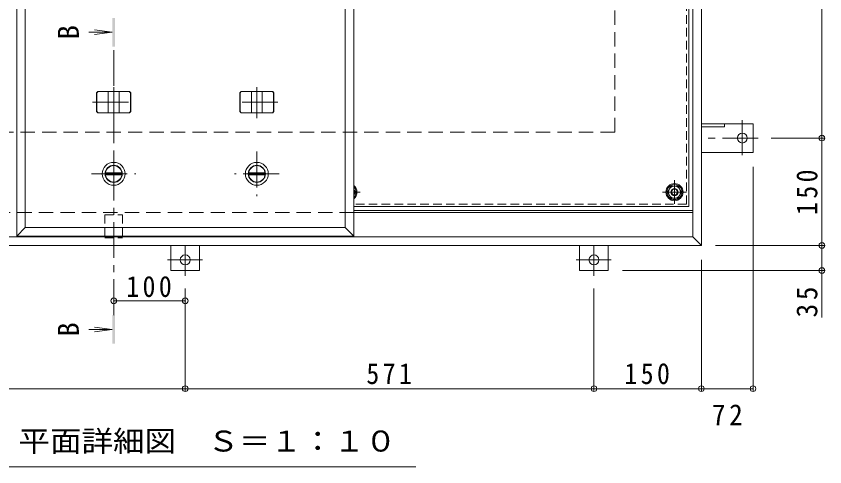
# Model space of a CAD drawing. Units: millimetres on the paper, enlarged 2 times, with parts at other scales. Extents: x -526 to 546, y -392 to 381.
# Drawn here: x -350.1 to -124.1, y 38.3 to 164.2 of the extents above; entities that cross this region are included whole.
import ezdxf
from ezdxf.enums import TextEntityAlignment as Align

# ---------------------------------------------------------------- set-up
doc = ezdxf.new("R2010")
doc.units = ezdxf.units.MM
doc.header["$LTSCALE"] = 2
doc.header["$PDMODE"] = 32
doc.header["$PDSIZE"] = 1.6
for name, pattern in [('CHAIN1', [8, 5, -1, 1, -1]), ('DASHED1', [1.8, 1.2, -0.6]), ('DASHED2', [3, 2, -1])]:
    doc.linetypes.add(name, pattern=pattern)
for name, color, linetype, lineweight in [('0-1_躯体', 2, 'CHAIN1', 9), ('0-2_仕上', 3, 'Continuous', 9), ('0-3_建具', 4, 'Continuous', 9), ('0-4_その他', 7, 'Continuous', 9), ('0-5_寸法', 4, 'Continuous', 9), ('0-6_ハッチ', 6, 'Continuous', 9), ('0-7', 2, 'Continuous', 9), ('0-A', 3, 'Continuous', 9), ('0-C', 2, 'Continuous', 9), ('0-E', 3, 'Continuous', 9), ('0-F', 7, 'Continuous', 9)]:
    doc.layers.add(name, color=color, linetype=linetype, lineweight=lineweight)
doc.styles.add('ＭＳ ゴシック', font='')
doc.styles.get('ＭＳ ゴシック').set_extended_font_data('MS Gothic')

msp = doc.modelspace()

# ---------------------------------------------------------------- linework, layer by layer
at = {"layer": '0-1_躯体', "linetype": 'DASHED2'}
for p, q in [((-182.843, 131.756), (-182.843, 291.756)), ((-182.843, 131.756), (-422.843, 131.756)), ((-255.743, 109.356), (-444.643, 109.356))]:
    msp.add_line(p, q, dxfattribs=at)
at = {"layer": '0-1_躯体'}
for p, q in [((-322.843, 126.356), (-322.843, 113.956)), ((-282.843, 126.356), (-282.843, 113.956)), ((-329.043, 120.156), (-316.643, 120.156)), ((-276.643, 120.156), (-289.043, 120.156))]:
    msp.add_line(p, q, dxfattribs=at)
at = {"layer": '0-1_躯体', "linetype": 'Continuous'}
msp.add_line((-161.043, 109.356), (-255.743, 109.356), dxfattribs=at)
at = {"layer": '0-2_仕上'}
for p, q in [((-349.943, 320.756), (-349.943, 102.756)), ((-255.743, 102.756), (-255.743, 320.756)), ((-347.543, 105.156), (-347.543, 318.356)), ((-258.143, 318.356), (-258.143, 105.156)), ((-347.543, 105.156), (-349.943, 102.756)), ((-347.543, 105.156), (-258.143, 105.156)), ((-258.143, 105.156), (-255.743, 102.756)), ((-255.743, 102.756), (-349.943, 102.756))]:
    msp.add_line(p, q, dxfattribs=at)
at = {"layer": '0-3_建具'}
for p, q in [((-158.643, 100.156), (-158.643, 323.356)), ((-161.043, 102.556), (-161.043, 320.956)), ((-327.61, 142.756), (-327.263, 143.156)), ((-327.53, 142.756), (-327.61, 142.756)), ((-327.61, 142.756), (-327.61, 137.556)), ((-327.53, 142.756), (-327.183, 143.156)), ((-327.53, 142.756), (-327.53, 137.556)), ((-327.263, 143.156), (-318.422, 143.156)), ((-324.343, 143.156), (-324.343, 137.156)), ((-321.343, 143.156), (-321.343, 137.156)), ((-318.156, 142.756), (-318.502, 143.156)), ((-318.076, 142.756), (-318.422, 143.156)), ((-318.156, 142.756), (-318.076, 142.756)), ((-318.156, 142.756), (-318.156, 137.556)), ((-318.076, 142.756), (-318.076, 137.556)), ((-287.61, 142.756), (-287.263, 143.156)), ((-287.53, 142.756), (-287.61, 142.756)), ((-287.61, 142.756), (-287.61, 137.556)), ((-287.53, 142.756), (-287.183, 143.156)), ((-287.53, 142.756), (-287.53, 137.556)), ((-287.263, 143.156), (-278.422, 143.156)), ((-284.343, 143.156), (-284.343, 137.156)), ((-281.343, 143.156), (-281.343, 137.156)), ((-278.156, 142.756), (-278.502, 143.156)), ((-278.076, 142.756), (-278.422, 143.156)), ((-278.156, 142.756), (-278.076, 142.756)), ((-278.156, 142.756), (-278.156, 137.556)), ((-278.076, 142.756), (-278.076, 137.556)), ((-327.53, 137.556), (-327.61, 137.556)), ((-327.61, 137.556), (-327.263, 137.156)), ((-327.53, 137.556), (-327.183, 137.156)), ((-318.422, 137.156), (-327.263, 137.156)), ((-318.156, 137.556), (-318.502, 137.156)), ((-318.076, 137.556), (-318.422, 137.156)), ((-318.156, 137.556), (-318.076, 137.556)), ((-287.53, 137.556), (-287.61, 137.556)), ((-287.61, 137.556), (-287.263, 137.156)), ((-287.53, 137.556), (-287.183, 137.156)), ((-278.422, 137.156), (-287.263, 137.156)), ((-278.156, 137.556), (-278.502, 137.156)), ((-278.076, 137.556), (-278.422, 137.156)), ((-278.156, 137.556), (-278.076, 137.556)), ((-444.643, 102.556), (-161.043, 102.556)), ((-158.643, 100.156), (-161.043, 102.556)), ((-447.043, 100.156), (-158.643, 100.156))]:
    msp.add_line(p, q, dxfattribs=at)
at = {"layer": '0-3_建具', "linetype": 'CHAIN1'}
for p, q in [((-322.843, 135.732), (-322.843, 144.38)), ((-282.843, 135.732), (-282.843, 144.38)), ((-328.725, 140.156), (-316.961, 140.156)), ((-276.961, 140.156), (-288.725, 140.156))]:
    msp.add_line(p, q, dxfattribs=at)
at = {"layer": '0-4_その他'}
msp.add_line((-238.436, 38.32), (-353.436, 38.32), dxfattribs=at)
at = {"layer": '0-5_寸法'}
for p, q in [((-323.243, 159.708), (-329.797, 159.708)), ((-323.243, 159.708), (-328.2, 160.36)), ((-323.243, 159.708), (-328.2, 159.055)), ((-323.243, 76.688), (-328.2, 77.341)), ((-323.243, 76.688), (-329.797, 76.688)), ((-323.243, 76.688), (-328.2, 76.036))]:
    msp.add_line(p, q, dxfattribs=at)
at = {"layer": '0-5_寸法', "linetype": 'CHAIN1'}
msp.add_line((-322.843, 80.688), (-322.843, 155.708), dxfattribs=at)
at = {"layer": '0-5_寸法', "color": 7, "linetype": 'DASHED1'}
for p, q in [((-325.303, 108.716), (-325.303, 102.316)), ((-325.303, 108.716), (-320.383, 108.716)), ((-320.383, 108.716), (-320.383, 102.316)), ((-325.303, 102.316), (-320.383, 102.316))]:
    msp.add_line(p, q, dxfattribs=at)
at = {"layer": '0-5_寸法', "color": 7}
msp.add_line((-124.939, 93.116), (-124.939, 80.058), dxfattribs=at)
at = {"layer": '0-5_寸法'}
for points in [[(-322.443, 163.708), (-323.243, 163.708), (-322.443, 155.708), (-323.243, 155.708)], [(-323.243, 72.688), (-322.443, 72.688), (-323.243, 80.688), (-322.443, 80.688)]]:
    msp.add_solid(points, dxfattribs=at)
at = {"layer": '0-6_ハッチ'}
for p, q in [((-255.743, 109.956), (-161.043, 109.956)), ((-255.743, 109.356), (-161.043, 109.356))]:
    msp.add_line(p, q, dxfattribs=at)
msp.add_circle((-166.143, 115.056), 2.1, dxfattribs=at)
msp.add_arc((-257.276, 115.056), 2.1, 316.90591, 43.09409, dxfattribs=at)
at = {"layer": '0-7', "linetype": 'CHAIN1'}
for p, q in [((-166.143, 111.742), (-166.143, 118.37)), ((-255.743, 115.056), (-253.962, 115.056)), ((-169.457, 115.056), (-162.829, 115.056))]:
    msp.add_line(p, q, dxfattribs=at)
at = {"layer": '0-7'}
msp.add_lwpolyline([(-255.743, 114.312), (-255.313, 115.056), (-255.743, 115.8)], dxfattribs=at)
msp.add_lwpolyline([(-167.125, 116.756), (-168.106, 115.056), (-167.125, 113.356), (-165.162, 113.356), (-164.18, 115.056), (-165.162, 116.756)], close=True, dxfattribs=at)
at = {"layer": '0-7', "color": 134, "lineweight": 5}
msp.add_circle((-166.143, 115.056), 2.4, dxfattribs=at)
at = {"layer": '0-7'}
msp.add_circle((-166.143, 115.056), 1.7, dxfattribs=at)
at = {"layer": '0-7', "color": 5, "lineweight": 5}
for radius in [1, 0.838]:
    msp.add_circle((-166.143, 115.056), radius, dxfattribs=at)
at = {"layer": '0-7', "color": 134, "lineweight": 5}
msp.add_arc((-257.276, 115.056), 2.4, 309.71384, 50.28616, dxfattribs=at)
at = {"layer": '0-7'}
msp.add_arc((-257.276, 115.056), 1.7, 334.42932, 25.57068, dxfattribs=at)
at = {"layer": '0-A', "linetype": 'DASHED1'}
for q in [(-162.783, 216.506), (-255.743, 111.696)]:
    msp.add_line((-162.783, 111.696), q, dxfattribs=at)
at = {"layer": '0-A'}
for q in [(-162.143, 216.258), (-255.743, 111.056)]:
    msp.add_line((-162.143, 111.056), q, dxfattribs=at)
at = {"layer": '0-C', "color": 4}
for p, q in [((-325.129, 120.406), (-320.557, 120.406)), ((-325.129, 119.906), (-320.557, 119.906)), ((-285.129, 120.406), (-280.556, 120.406)), ((-285.129, 119.906), (-280.556, 119.906))]:
    msp.add_line(p, q, dxfattribs=at)
at = {"layer": '0-C'}
for centre, radius in [((-322.843, 120.156), 3.2), ((-322.843, 120.156), 2.4), ((-322.843, 120.156), 2.35), ((-282.843, 120.156), 3.2), ((-282.843, 120.156), 2.4), ((-282.843, 120.156), 2.35)]:
    msp.add_circle(centre, radius, dxfattribs=at)
at = {"layer": '0-C', "color": 4}
for centre in [(-322.843, 120.156), (-282.843, 120.156)]:
    msp.add_circle(centre, 2.3, dxfattribs=at)
at = {"layer": '0-E'}
for p, q in [((-158.643, 134.156), (-144.203, 134.156)), ((-144.203, 134.156), (-144.203, 126.156)), ((-158.643, 126.156), (-144.203, 126.156)), ((-306.843, 100.156), (-306.843, 93.116)), ((-298.843, 100.156), (-298.843, 93.116)), ((-192.643, 100.156), (-192.643, 93.116)), ((-184.643, 100.156), (-184.643, 93.116)), ((-306.843, 93.116), (-298.843, 93.116)), ((-192.643, 93.116), (-184.643, 93.116))]:
    msp.add_line(p, q, dxfattribs=at)
at = {"layer": '0-E', "linetype": 'CHAIN1'}
for p, q in [((-147.203, 135.124), (-147.203, 125.346)), ((-142.771, 130.156), (-158.603, 130.156)), ((-302.843, 91.684), (-302.843, 100.116)), ((-188.643, 91.684), (-188.643, 100.116)), ((-307.811, 96.116), (-298.034, 96.116)), ((-193.611, 96.116), (-183.834, 96.116))]:
    msp.add_line(p, q, dxfattribs=at)
at = {"layer": '0-E'}
msp.add_lwpolyline([(-158.643, 133.256), (-152.203, 133.256), (-152.203, 134.156)], dxfattribs=at)
for centre in [(-147.203, 130.156), (-302.843, 96.116), (-188.643, 96.116)]:
    msp.add_circle(centre, 1.4, dxfattribs=at)
at = {"layer": '0-F'}
for p, q in [((-124.939, 211.756), (-124.939, 130.156)), ((-124.339, 130.156), (-139.171, 130.156)), ((-124.939, 130.156), (-124.939, 100.156)), ((-144.203, 59.545), (-144.203, 122.156)), ((-124.339, 100.156), (-154.643, 100.156)), ((-124.939, 100.156), (-124.939, 93.116)), ((-158.643, 59.545), (-158.643, 96.156)), ((-124.339, 93.116), (-180.643, 93.116)), ((-302.843, 59.545), (-302.843, 88.084)), ((-188.643, 59.545), (-188.643, 88.084)), ((-302.843, 84.682), (-322.843, 84.682)), ((-417.043, 60.145), (-302.843, 60.145)), ((-302.843, 60.145), (-188.643, 60.145)), ((-188.643, 60.145), (-158.643, 60.145)), ((-158.643, 60.145), (-144.203, 60.145))]:
    msp.add_line(p, q, dxfattribs=at)
for p in [(-124.939, 130.156), (-124.939, 100.156), (-124.939, 93.116), (-322.843, 84.682), (-302.843, 84.682), (-302.843, 60.145), (-188.643, 60.145), (-158.643, 60.145), (-144.203, 60.145)]:
    msp.add_point(p, dxfattribs=at)

# ---------------------------------------------------------------- texts
at = {"layer": '0-4_その他', "color": 2, "style": 'ＭＳ ゴシック', "width": 1.1}
msp.add_text('平面詳細図\u3000Ｓ＝１：１０', height=5.865, dxfattribs=at).set_placement((-349.436, 40.82), align=Align.BOTTOM_LEFT)
at = {"layer": '0-5_寸法', "color": 2, "style": 'ＭＳ ゴシック'}
for p in [(-330.816, 157.708), (-330.816, 74.688)]:
    msp.add_text('B', height=5.865, rotation=90, dxfattribs=at).set_placement(p, align=Align.BOTTOM_LEFT)
at = {"layer": '0-F', "color": 2, "char_height": 5.865, "attachment_point": 7, "rotation": 90, "style": 'ＭＳ ゴシック'}
for s, insert in [('\\T1.27;\\W0.9;150', (-126.139, 108.656)), ('\\T1.27;\\W0.95;35', (-126.139, 80.058))]:
    msp.add_mtext(s, dxfattribs=dict(at, insert=insert))
at = {"layer": '0-F', "color": 2, "char_height": 5.865, "attachment_point": 7, "style": 'ＭＳ ゴシック'}
for s, insert in [('\\T1.27;\\W0.9;100', (-319.343, 85.682)), ('\\T1.27;\\W0.9;571', (-252.243, 61.345)), ('\\T1.27;\\W0.9;150', (-180.143, 61.345)), ('\\T1.27;\\W0.95;72', (-155.673, 49.931))]:
    msp.add_mtext(s, dxfattribs=dict(at, insert=insert))

doc.saveas('drawing.dxf')
